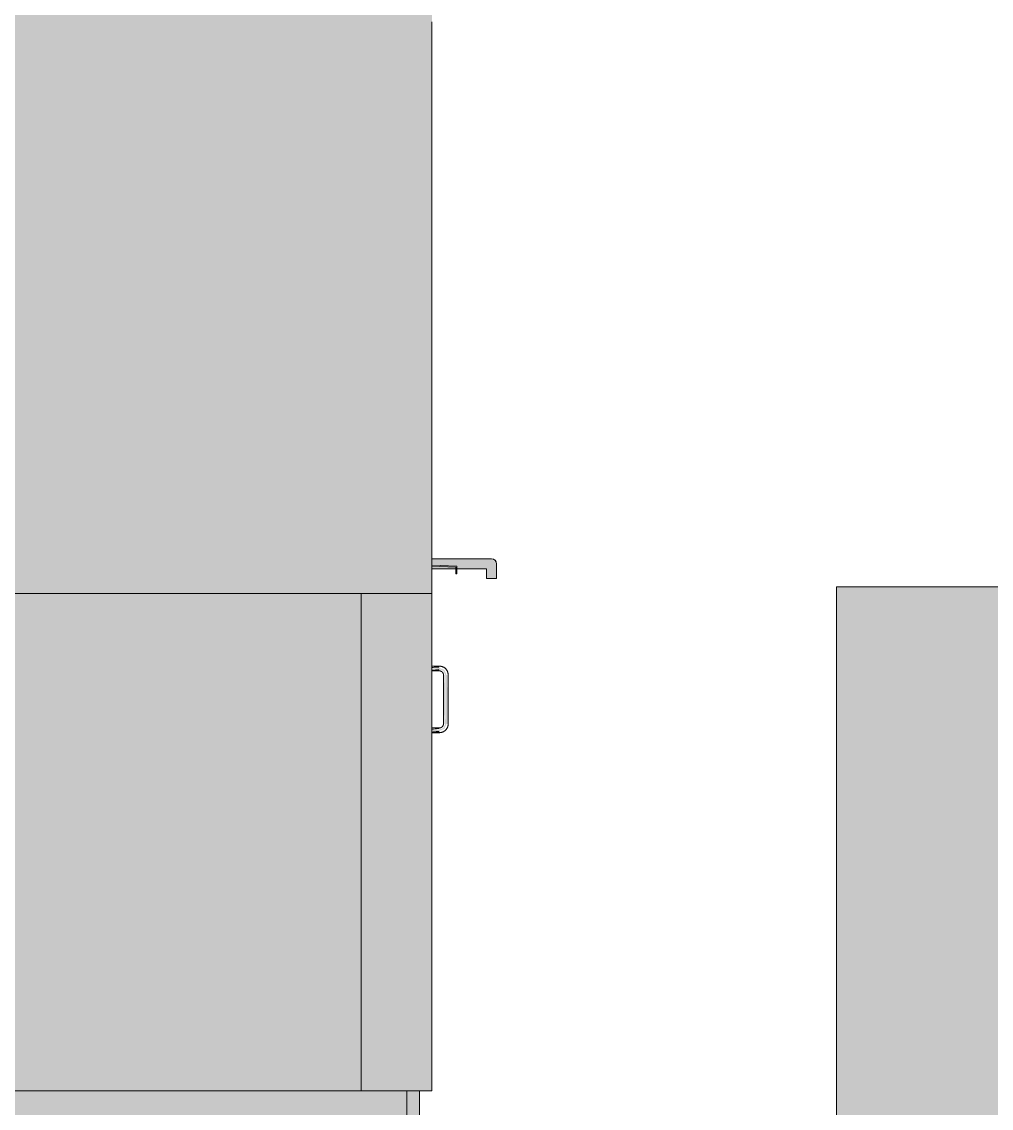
# Model space of a CAD drawing. Header units: millimetres. Extents: x -155050 to -36395, y -2753 to 7638.
# Drawn here: x -40881 to -38930, y -485 to 1700 of the extents above; entities that cross this region are included whole.
import ezdxf

# ---------------------------------------------------------------- set-up
doc = ezdxf.new("R2010")
doc.units = ezdxf.units.MM
for name, color, linetype, lineweight in [('A-DOOR', 7, 'Continuous', 9), ('A-DOOR-FRAM', 7, 'Continuous', 9), ('A-DOOR-GLAZ-2', 7, 'Continuous', 18), ('A-GENM', 7, 'Continuous', 9), ('A-GLAZ', 7, 'Continuous', 9), ('A-WALL', 7, 'Continuous', 9), ('Nedefinovaný_Potrubí_VZT_příslušenství', 7, 'Continuous', 9), ('Potrubí_VZT_příslušenství', 7, 'Continuous', 9)]:
    doc.layers.add(name, color=color, linetype=linetype, lineweight=lineweight)
for name, color, linetype, lineweight, true_color in [('A-DOOR-4', 1, 'Continuous', 50, 0xff0000), ('A-DOOR-6', 7, 'Continuous', 18, 0xe2b180), ('A-DOOR-8', 7, 'Continuous', 18, 0xf7f7f7), ('A-DOOR-FRAM-2', 7, 'Continuous', 18, 0x686868), ('A-GENM-3', 7, 'Continuous', 9, 0xf9f9f9), ('A-GLAZ-3', 7, 'Continuous', 9, 0x787878), ('A-WALL-1', 7, 'Continuous', 9, 0xd7d5cb), ('A-WALL-2', 7, 'Continuous', 9, 0x004080), ('A-WALL-3', 7, 'Continuous', 9, 0xdeddc7), ('Potrubí_VZT_příslušenství-1', 7, 'Continuous', 9, 0x7f7f7f)]:
    doc.layers.add(name, color=color, linetype=linetype, lineweight=lineweight, true_color=true_color)

# ---------------------------------------------------------------- blocks, each defined once
blk = doc.blocks.new('OKNO_1k - Okno Hala 1000x1000-V41-Řez 5')
at = {"layer": 'A-GLAZ-3'}
blk.add_hatch(color=256, dxfattribs=at).paths.add_polyline_path([(200208.2, 589.8), (200208.2, 605.2), (200158.2, 605.4), (200158.2, 604.8), (200206.2, 603.2), (200206.2, 589.8)])
at = {"layer": 'A-GLAZ'}
for p, q in [((200208.2, 605.2), (200158.2, 606.8)), ((200158.2, 604.8), (200206.2, 603.2)), ((200206.2, 603.2), (200206.2, 589.8)), ((200208.2, 589.8), (200208.2, 605.2)), ((200206.2, 589.8), (200208.2, 589.8))]:
    blk.add_line(p, q, dxfattribs=at)
blk = doc.blocks.new('Větrací tlumičová jednotka_ levá - VZT S REKUPERACI-581700-Řez 5')
at = {"layer": 'Potrubí_VZT_příslušenství-1'}
blk.add_hatch(color=256, dxfattribs=at).paths.add_polyline_path([(202142.3, -926.7), (202142.3, 563.3), (200972.3, 563.3), (200972.3, -926.7)])
at = {"layer": 'Potrubí_VZT_příslušenství'}
for p, q in [((202142.3, 563.3), (200972.3, 563.3)), ((200972.3, 563.3), (200972.3, -926.7)), ((202142.3, -926.7), (202142.3, 563.3)), ((200972.3, -926.7), (202142.3, -926.7))]:
    blk.add_line(p, q, dxfattribs=at)
blk = doc.blocks.new('OKNO_1k - Okno Hala 1000x1000-796436-Řez 5')
at = {"layer": 'A-GENM-3'}
h = blk.add_hatch(color=256, dxfattribs=at)
h.paths.add_polyline_path([(200288.2, 580), (200288.2, 610), (200280.8, 619.7), (200268.8, 620), (200158.2, 620), (200158.2, 606.8), (200208.2, 605.2), (200208.2, 600), (200268.2, 600), (200268.2, 580)])
h.paths.add_polyline_path([(200158.2, 600), (200206.2, 600), (200206.2, 603.2), (200158.2, 603.2)])
at = {"layer": 'A-GENM'}
for p, q in [((200278.2, 620), (200158.2, 620)), ((200158.2, 600), (200206.2, 600)), ((200208.2, 600), (200268.2, 600)), ((200268.2, 600), (200268.2, 580)), ((200288.2, 580), (200288.2, 610)), ((200268.2, 580), (200288.2, 580))]:
    blk.add_line(p, q, dxfattribs=at)
for end in [90, 60]:
    blk.add_arc((200278.2, 610), 10, 0, end, dxfattribs=at)
blk = doc.blocks.new('OKNO_1k - Okno Hala 1000x1000-V44-Řez 5')
at = {"layer": 'A-GENM'}
blk.add_arc((200278.2, 610), 10, 0, 60, dxfattribs=at)
blk.add_arc((200278.2, 610), 10, 0, 60, dxfattribs=at)
blk = doc.blocks.new('Vnější jednoduché dvoukřídlé dveře - 1050 x 2100mm-849430-Řez 5')
at = {"layer": 'A-DOOR-6'}
blk.add_hatch(color=256, dxfattribs=at).paths.add_polyline_path([(200158.6, -600.8), (200133.2, -585.8), (200108.2, -585.8), (200108.2, -600.8)])
at = {"layer": 'A-DOOR-8'}
for points in [[(200158.2, 400.4), (200173.6, 401.3), (200172.9, 403.5), (200158.2, 402.2), (200158.2, 400.8)], [(200172.9, 273.8), (200173.6, 273.8), (200183.4, 277.9), (200187.5, 287.7), (200187.5, 386.5), (200183.4, 396.3), (200172.9, 400.4), (200158.2, 398.9), (200158.2, 398), (200173.6, 398), (200181.7, 394.6), (200185.1, 386.5), (200185.1, 287.7), (200181.7, 279.6), (200172.9, 276.2), (200158.2, 275.3), (200158.2, 273.8)], [(200172.9, 394.9), (200173.6, 396.3), (200172.9, 398), (200158.2, 396.6), (200158.2, 394.9)], [(200184.2, 287.7), (200185.1, 287.7), (200184.2, 386.5), (200181.6, 386.5), (200183.3, 287.7)], [(200187.5, 287.7), (200190.9, 287.7), (200189.3, 386.5), (200187.5, 386.5), (200187.5, 323.6)], [(200158.2, 276.2), (200173.6, 277.9), (200172.9, 279.3), (200158.2, 278), (200158.2, 276.6)], [(200173.6, 270.7), (200172.9, 273.8), (200158.2, 272.4), (200158.2, 270.7), (200172.9, 270.7)]]:
    blk.add_hatch(color=256, dxfattribs=at).paths.add_polyline_path(points)
at = {"layer": 'A-DOOR-FRAM-2'}
blk.add_hatch(color=256, dxfattribs=at).paths.add_polyline_path([(200133.2, -450), (200108.2, -450), (200108.2, -600.8), (200133.2, -600.8)])
at = {"layer": 'A-DOOR'}
for p, q in [((200173.6, 404), (200158.2, 404)), ((200158.2, 394.4), (200173.6, 394.4)), ((200181.5, 386.5), (200181.5, 287.7)), ((200191.1, 287.7), (200191.1, 386.5)), ((200173.6, 279.8), (200158.2, 279.8)), ((200158.2, 270.2), (200173.6, 270.2))]:
    blk.add_line(p, q, dxfattribs=at)
at = {"layer": 'A-DOOR', "flags": 128}
for points in [[(200191.1, 386.5), (200191, 387.2), (200191, 387.9), (200190.9, 388.6), (200190.8, 389.3), (200190.7, 390), (200190.6, 390.7), (200190.4, 391.3), (200190.2, 392), (200189.9, 392.7), (200189.7, 393.3), (200189.4, 393.9), (200189.1, 394.6), (200188.7, 395.2), (200188.4, 395.8), (200188, 396.4), (200187.6, 396.9), (200187.2, 397.5), (200186.7, 398), (200186.2, 398.5), (200185.8, 399), (200185.2, 399.5), (200184.7, 400), (200184.2, 400.4), (200183.6, 400.8), (200183, 401.2), (200182.4, 401.6), (200181.8, 401.9), (200181.2, 402.2), (200180.6, 402.5), (200179.9, 402.8), (200179.3, 403), (200178.6, 403.2), (200177.9, 403.4), (200177.2, 403.6), (200176.6, 403.7), (200175.9, 403.8), (200175.2, 403.9), (200174.5, 403.9), (200173.8, 404), (200173.6, 404)], [(200173.6, 394.4), (200173.9, 394.4), (200174.2, 394.4), (200174.5, 394.4), (200174.9, 394.3), (200175.2, 394.3), (200175.5, 394.2), (200175.8, 394.1), (200176.1, 394), (200176.4, 393.9), (200176.7, 393.8), (200177, 393.7), (200177.3, 393.5), (200177.5, 393.4), (200177.8, 393.2), (200178.1, 393.1), (200178.3, 392.9), (200178.6, 392.7), (200178.8, 392.5), (200179.1, 392.3), (200179.3, 392), (200179.5, 391.8), (200179.7, 391.6), (200179.9, 391.3), (200180.1, 391.1), (200180.3, 390.8), (200180.4, 390.5), (200180.6, 390.2), (200180.7, 390), (200180.9, 389.7), (200181, 389.4), (200181.1, 389.1), (200181.2, 388.8), (200181.3, 388.5), (200181.4, 388.2), (200181.4, 387.8), (200181.5, 387.5), (200181.5, 387.2), (200181.5, 386.9), (200181.5, 386.6), (200181.5, 386.5)], [(200181.5, 287.7), (200181.5, 287.4), (200181.5, 287.1), (200181.5, 286.7), (200181.4, 286.4), (200181.4, 286.1), (200181.3, 285.8), (200181.2, 285.5), (200181.1, 285.2), (200181, 284.9), (200180.9, 284.6), (200180.8, 284.3), (200180.6, 284), (200180.5, 283.8), (200180.3, 283.5), (200180.1, 283.2), (200180, 283), (200179.8, 282.7), (200179.6, 282.5), (200179.3, 282.2), (200179.1, 282), (200178.9, 281.8), (200178.6, 281.6), (200178.4, 281.4), (200178.1, 281.2), (200177.9, 281), (200177.6, 280.9), (200177.3, 280.7), (200177, 280.6), (200176.8, 280.4), (200176.5, 280.3), (200176.2, 280.2), (200175.9, 280.1), (200175.6, 280), (200175.3, 279.9), (200174.9, 279.9), (200174.6, 279.8), (200174.3, 279.8), (200174, 279.8), (200173.7, 279.8), (200173.6, 279.8)], [(200173.6, 270.2), (200174.3, 270.3), (200175, 270.3), (200175.7, 270.4), (200176.4, 270.5), (200177.1, 270.6), (200177.7, 270.7), (200178.4, 270.9), (200179.1, 271.1), (200179.7, 271.4), (200180.4, 271.6), (200181, 271.9), (200181.7, 272.2), (200182.3, 272.5), (200182.9, 272.9), (200183.4, 273.3), (200184, 273.7), (200184.6, 274.1), (200185.1, 274.6), (200185.6, 275), (200186.1, 275.5), (200186.6, 276), (200187, 276.6), (200187.5, 277.1), (200187.9, 277.7), (200188.3, 278.3), (200188.6, 278.9), (200189, 279.5), (200189.3, 280.1), (200189.6, 280.7), (200189.9, 281.4), (200190.1, 282), (200190.3, 282.7), (200190.5, 283.4), (200190.7, 284), (200190.8, 284.7), (200190.9, 285.4), (200191, 286.1), (200191, 286.8), (200191.1, 287.5), (200191.1, 287.7)]]:
    blk.add_lwpolyline(points, dxfattribs=at)
at = {"layer": 'A-DOOR-4'}
for p, q in [((200133.2, -585.8), (200108.2, -585.8)), ((200158.6, -600.8), (200133.2, -585.8)), ((200108.2, -600.8), (200158.6, -600.8))]:
    blk.add_line(p, q, dxfattribs=at)
at = {"layer": 'A-DOOR-FRAM'}
for p, q in [((200133.2, -450), (200133.2, -600.8)), ((200133.2, -600.8), (200108.2, -600.8))]:
    blk.add_line(p, q, dxfattribs=at)

msp = doc.modelspace()

# ---------------------------------------------------------------- hatches: boundary and pattern name
at = {"layer": 'A-WALL-1'}
h = msp.add_hatch(color=256, dxfattribs=at)
h.paths.add_polyline_path([(-51932.2, 1700), (-47226, 1700), (-47226, 2750), (-43226, 2750), (-43226, 1700), (-40058.4, 1700), (-40058.4, 2785.6), (-40062, 2785.6), (-40062, 2792.6), (-40058.4, 2792.6), (-40058.4, 2846.6), (-59198.5, 2846.6), (-59198.5, 1700), (-56198.5, 1700), (-56198.5, 2750), (-52226, 2750), (-52226, 1700), (-52028.1, 1700)])
h.paths.add_polyline_path([(-43493.5, 2853.6), (-40058.4, 2853.6), (-40058.4, 3785.6), (-40062, 3785.6), (-40062, 3792.6), (-40058.4, 3792.6), (-40058.4, 3846.6), (-59198.5, 3846.6), (-59198.5, 2853.6), (-43685.3, 2853.6)])
h.paths.add_polyline_path([(-56151.6, 3853.6), (-40058.4, 3853.6), (-40058.4, 5053.6), (-49726, 5941.9), (-59198.5, 5071.5), (-59198.5, 3853.6), (-56343.4, 3853.6)])
h = msp.add_hatch(color=256, dxfattribs=at)
h.paths.add_polyline_path([(-40056, 1700), (-40056, 2785.6), (-40058.4, 2785.6), (-40058.4, 1700)])
h.paths.add_polyline_path([(-40059.5, 2785.6), (-40059.5, 2792.6), (-40062, 2792.6), (-40060.8, 2785.6)])
h.paths.add_polyline_path([(-40056, 2792.6), (-40056, 3785.6), (-40058.4, 3785.6), (-40058.4, 2792.6)])
h.paths.add_polyline_path([(-40062, 3785.6), (-40059.5, 3785.6), (-40060.6, 3792.6), (-40062, 3792.6)])
h.paths.add_polyline_path([(-40058.4, 3792.6), (-40056, 3792.6), (-40056, 5053.4), (-40058.4, 5053.6), (-40058.4, 3846.6)])
h = msp.add_hatch(color=256, dxfattribs=at)
h.paths.add_polyline_path([(-59172, -450), (-56223.5, -450), (-56223.5, 550), (-59172, 550), (-59172, -447.9)])
h.paths.add_polyline_path([(-52223.5, -450), (-47218.5, -450), (-47218.5, 550), (-52223.5, 550), (-52223.5, -447.9)])
h.paths.add_polyline_path([(-40198.5, -450), (-40198.5, 550), (-43218.5, 550), (-43218.5, -450), (-40233.1, -450)])
msp.add_hatch(color=256, dxfattribs=at).paths.add_polyline_path([(-40056, -450), (-40056, 550), (-40198.5, 550), (-40198.5, -450), (-40106, -450)])
at = {"layer": 'A-WALL-2'}
h = msp.add_hatch(color=256, dxfattribs=at)
h.paths.add_polyline_path([(-59172, 550), (-56223.5, 550), (-56223.5, 1700), (-59172, 1700), (-59172, 580.7)])
h.paths.add_polyline_path([(-40089.2, 550), (-40080, 550), (-40080, 1700), (-43218.5, 1700), (-43218.5, 550), (-40137.2, 550)])
h.paths.add_polyline_path([(-52223.5, 550), (-47218.5, 550), (-47218.5, 1700), (-52223.5, 1700), (-52223.5, 580.7)])
msp.add_hatch(color=256, dxfattribs=at).paths.add_polyline_path([(-40056, 550), (-40056, 1700), (-40080, 1700), (-40080, 550)])
at = {"layer": 'A-WALL-3'}
for points in [[(-43218.5, -953), (-43208.5, -953), (-43208.5, -750), (-40206, -750), (-40206, -450), (-43218.5, -450), (-43218.5, -876.5)], [(-40106, -750), (-40106, -450), (-40206, -450), (-40206, -750), (-40198.5, -750)]]:
    msp.add_hatch(color=256, dxfattribs=at).paths.add_polyline_path(points)

# ---------------------------------------------------------------- linework, layer by layer
at = {"layer": 'A-WALL'}
for p, q in [((-40056, 1700), (-40056, -450)), ((-40056, 550), (-43218.5, 550)), ((-40198.5, -450), (-40198.5, 550)), ((-43218.5, -450), (-40056, -450)), ((-40106, -450), (-40106, -750))]:
    msp.add_line(p, q, dxfattribs=at)

# ---------------------------------------------------------------- block references
at = {"layer": 'A-DOOR-GLAZ-2'}
msp.add_blockref('Vnější jednoduché dvoukřídlé dveře - 1050 x 2100mm-849430-Řez 5', (-240214.2, 0), dxfattribs=at)
at = {"layer": 'A-GLAZ'}
for name in ['OKNO_1k - Okno Hala 1000x1000-796436-Řez 5', 'OKNO_1k - Okno Hala 1000x1000-V44-Řez 5', 'OKNO_1k - Okno Hala 1000x1000-V41-Řez 5']:
    msp.add_blockref(name, (-240214.2, 0), dxfattribs=at)
at = {"layer": 'Nedefinovaný_Potrubí_VZT_příslušenství'}
msp.add_blockref('Větrací tlumičová jednotka_ levá - VZT S REKUPERACI-581700-Řez 5', (-240214.2, 0), dxfattribs=at)

doc.saveas('drawing.dxf')
